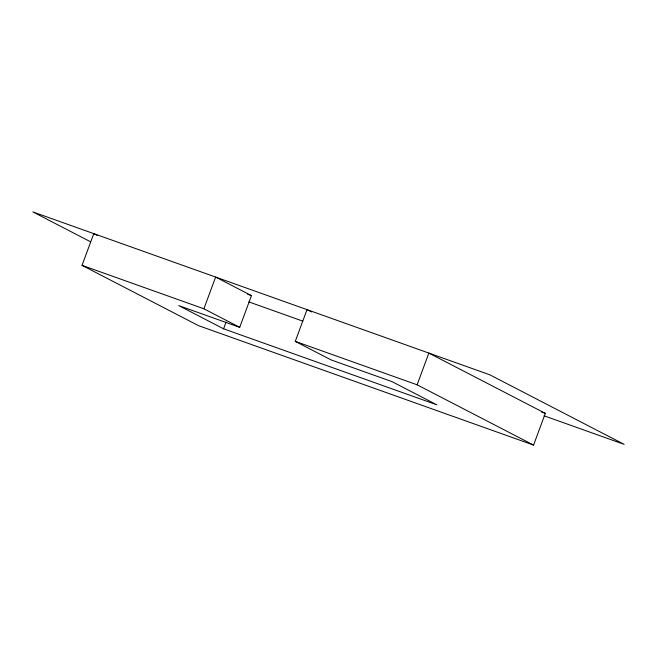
<?xml version="1.0" encoding="UTF-8"?>
<svg xmlns="http://www.w3.org/2000/svg" width="657" height="657" viewBox="0 0 657 657"><rect width="100%" height="100%" fill="white"/><g stroke="black" fill="none" stroke-linecap="round" stroke-linejoin="round"><path stroke-width="0.99" d="M533.574 445.085L417.121 384.805L428.857 353.08L545.31 413.36L533.574 445.085L198.488 325.642L82.043 265.354L93.779 233.629L97.417 235.518M239.723 327.342L203.892 308.79L215.627 277.065L251.459 295.617L239.723 327.342L178.794 305.62L223.585 328.812L436.823 404.819L392.032 381.635L331.103 359.913L295.272 341.369L307.008 309.644L311.492 311.96M223.585 328.812L226.074 322.078M247.648 294.254L251.459 295.617M248.831 301.9L302.861 321.158M541.45 411.98L545.31 413.36M544.029 415.791L624.15 444.354L489.785 374.794L32.85 211.915L90.609 241.817M82.043 265.354L203.892 308.79M295.272 341.369L417.121 384.805"/></g></svg>
